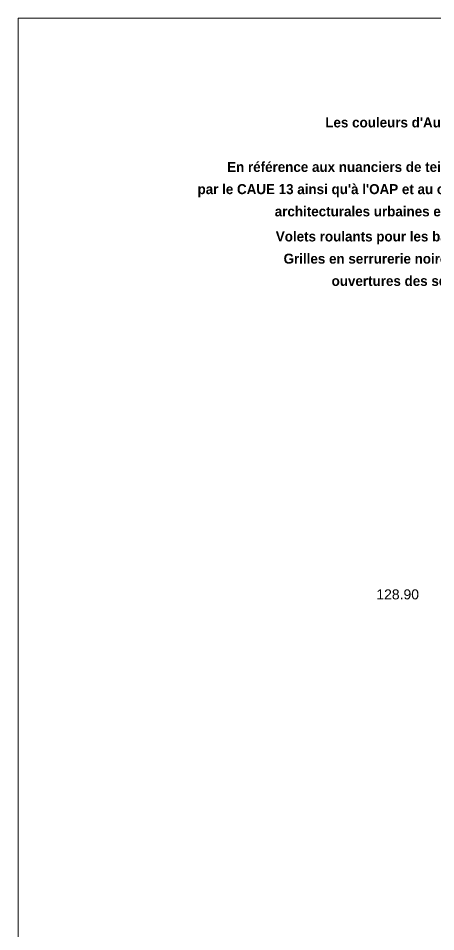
# Model space of a CAD drawing. Header units: metres. Extents: x -36.1 to 26, y -0.1 to 41.9.
# Drawn here: x -34.04 to -25.96, y 24.19 to 41.86 of the extents above; entities that cross this region are included whole.
import ezdxf
from ezdxf.enums import TextEntityAlignment as Align

# ---------------------------------------------------------------- set-up
doc = ezdxf.new("R2010")
doc.units = ezdxf.units.M
doc.header["$MEASUREMENT"] = 0
doc.layers.add('Calque commun', color=7, linetype='Continuous')
doc.layers.add('Textes', color=7, linetype='Continuous')
doc.styles.add('Arial11', font='arial.ttf', dxfattribs={"height": 0.193282})
doc.styles.add('Century Gothic14', font='GOTHICB.TTF', dxfattribs={"height": 0.193894})
doc.styles.add('Century Gothic15', font='GOTHICB.TTF', dxfattribs={"height": 0.193894})

msp = doc.modelspace()

# ---------------------------------------------------------------- texts
at = {"layer": 'Calque commun', "color": 5, "linetype": 'ByBlock', "lineweight": -2, "insert": (-26.776, 36.678), "char_height": 0.19389, "attachment_point": 8, "line_spacing_factor": 1.330625, "style": 'Century Gothic15'}
msp.add_mtext('Volets roulants pour les baies du rdc\\PGrilles en serrurerie noire pour les\\Pouvertures des sdb', dxfattribs=at)
at = {"layer": 'Textes', "color": 5, "linetype": 'ByBlock', "lineweight": -2, "style": 'Arial11'}
msp.add_text('128.90', height=0.1933, dxfattribs=at).set_placement((-27.106, 30.56), align=Align.BOTTOM_LEFT)
at = {"layer": 'Textes', "color": 5, "linetype": 'ByBlock', "lineweight": -2, "insert": (-26.673, 37.966), "char_height": 0.19389, "attachment_point": 8, "line_spacing_factor": 1.330625, "style": 'Century Gothic14'}
msp.add_mtext("Les couleurs d'Aureille\\P\\PEn référence aux nuanciers de teintes recommandées\\Ppar le CAUE 13 ainsi qu'à l'OAP et au cahier de rommandations\\Parchitecturales urbaines et paysagéres\\P", dxfattribs=at)

# ---------------------------------------------------------------- meshes
at = {"layer": 'Calque commun', "color": 7, "linetype": 'Continuous', "lineweight": 9}
mesh = msp.add_polyface(dxfattribs=at)
corners = [(25.962, 41.858), (-34.038, 41.858), (-34.038, -0.142), (25.962, -0.142)]
mesh.append_faces([[corners[k] for k in face] for face in [(0, 1, 2, 3)]], dxfattribs={"color": 7})

doc.saveas('drawing.dxf')
